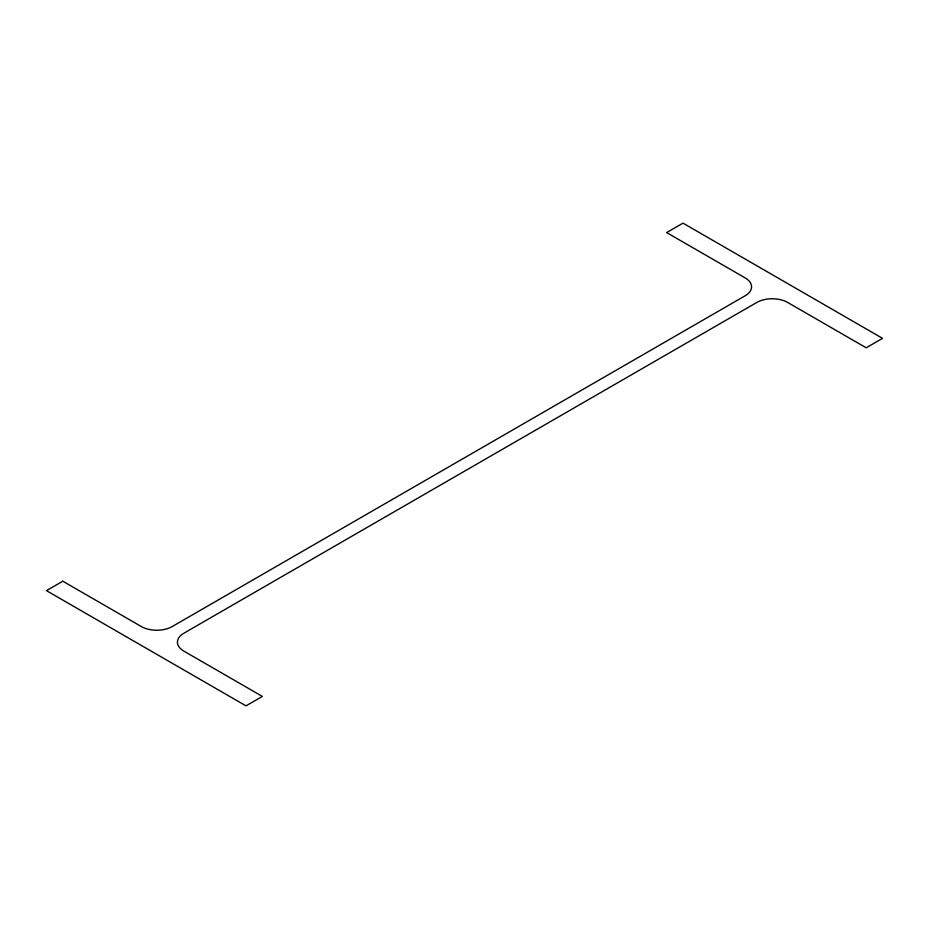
<?xml version="1.0" encoding="UTF-8"?>
<svg xmlns="http://www.w3.org/2000/svg" width="929" height="929" viewBox="0 0 929 929"><rect width="100%" height="100%" fill="white"/><g stroke="black" fill="none" stroke-linecap="round" stroke-linejoin="round"><path stroke-width="1.39" d="M62.8 581.206L46.45 590.647L245.999 705.854L262.35 696.425L183.814 651.078A21.82 12.6 0 0 1 183.814 633.253L756.798 302.448A21.82 12.6 0 0 1 787.664 302.448L866.2 347.794L882.55 338.353L683.001 223.146L666.65 232.575L745.186 277.922A21.82 12.6 0 0 1 745.186 295.747L172.202 626.552A21.82 12.6 0 0 1 141.336 626.552L62.8 581.206"/></g></svg>
